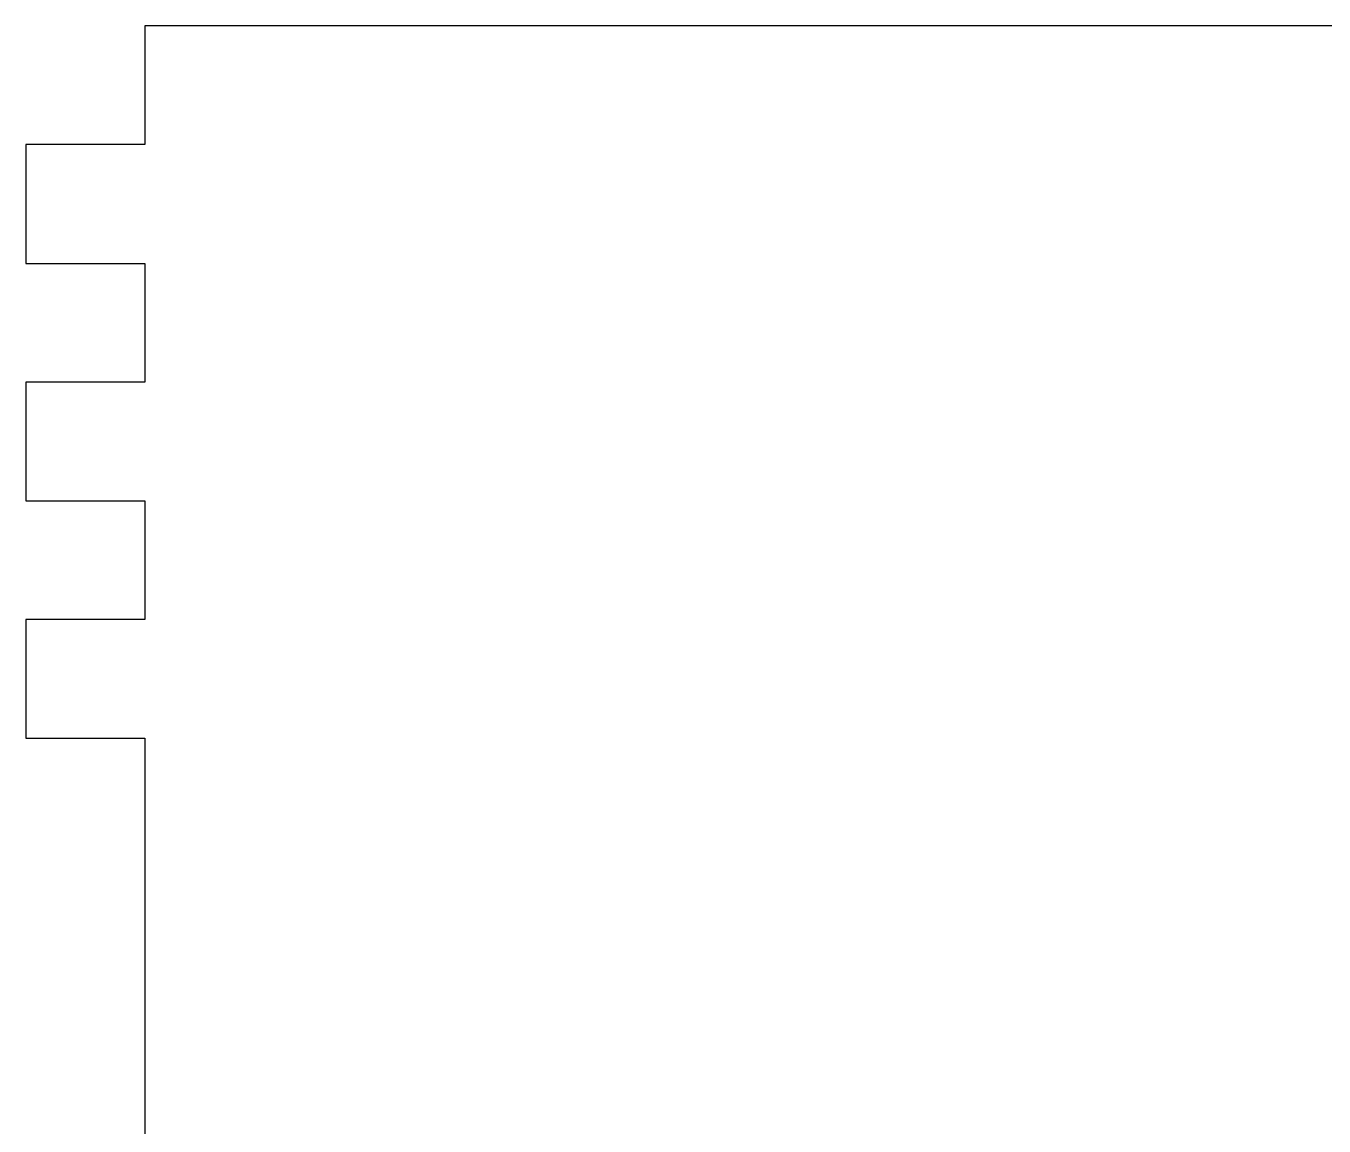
# Model space of a CAD drawing. Header units: metres. Extents: x -185 to 1201, y -340 to 309.
# Drawn here: x 820 to 863.74, y 90.93 to 128 of the extents above; entities that cross this region are included whole.
import ezdxf

# ---------------------------------------------------------------- set-up
doc = ezdxf.new("R2010")
doc.units = ezdxf.units.M

msp = doc.modelspace()

# ---------------------------------------------------------------- linework, layer by layer
for p, q in [((1032, 128), (824, 128)), ((824, 128), (824, 124)), ((824, 124), (820, 124)), ((820, 124), (820, 120)), ((820, 120), (824, 120)), ((824, 120), (824, 116)), ((824, 116), (820, 116)), ((820, 116), (820, 112)), ((820, 112), (824, 112)), ((824, 112), (824, 108)), ((824, 108), (820, 108)), ((820, 108), (820, 104)), ((820, 104), (824, 104)), ((824, 104), (824, 24))]:
    msp.add_line(p, q)

doc.saveas('drawing.dxf')
